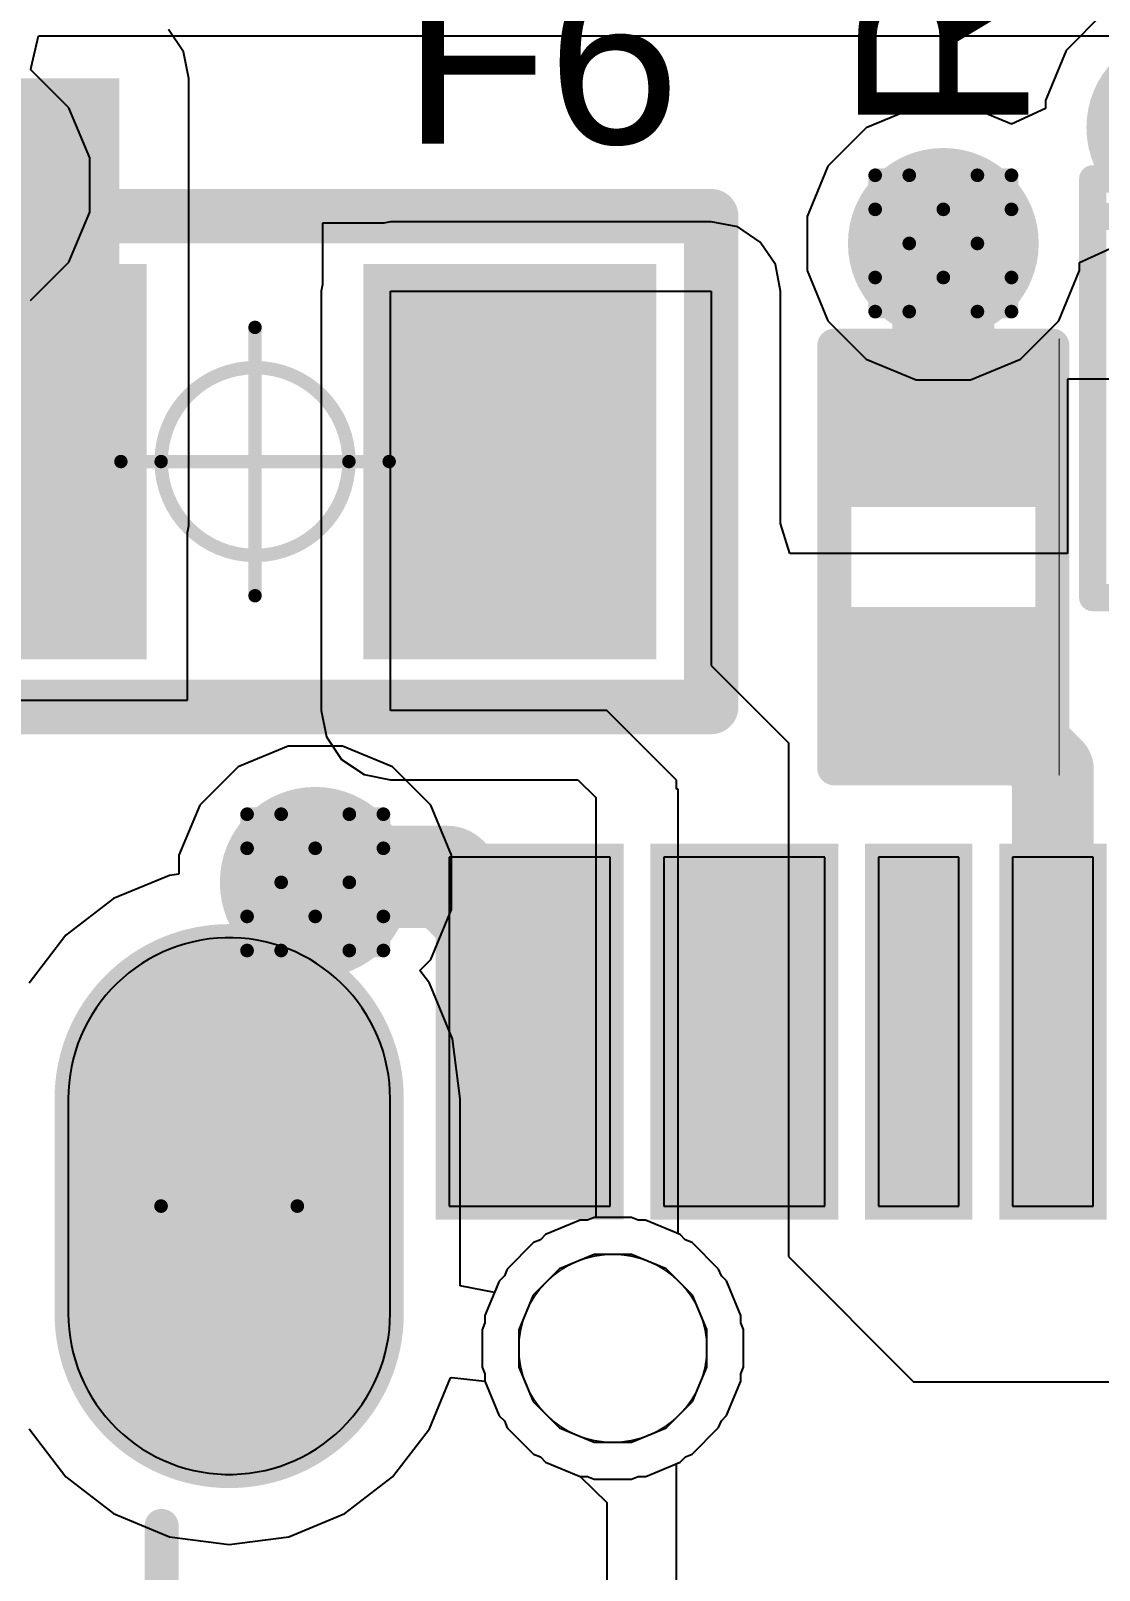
# Model space of a CAD drawing. Header units: inches. Extents: x -13 to 366, y -4 to 120.
# Drawn here: x 5.77 to 9.75, y 1.33 to 7.07 of the extents above; entities that cross this region are included whole.
import ezdxf

# ---------------------------------------------------------------- set-up
doc = ezdxf.new("R2010")
doc.units = ezdxf.units.IN
for name, color, linetype in [('Bottom Layer', 5, 'Continuous'), ('Bottom Solder', 6, 'Continuous'), ('Dimensions', 6, 'Continuous'), ('Drill Drawing', 1, 'Continuous'), ('GND', 16, 'Continuous'), ('Mechanical 15', 56, 'Continuous'), ('Mechanical 6', 56, 'Continuous'), ('Multi-Layer', 9, 'Continuous'), ('Pad Holes', 156, 'Continuous'), ('POWER', 76, 'Continuous'), ('Top Layer', 1, 'Continuous'), ('Top Overlay', 2, 'Continuous'), ('Top Paste', 8, 'Continuous'), ('Top Solder', 216, 'Continuous'), ('Via Holes', 16, 'Continuous')]:
    doc.layers.add(name, color=color, linetype=linetype)
doc.styles.add('Arial', font='', dxfattribs={"height": 0.2})
doc.styles.get('Arial').set_extended_font_data('Arial')

# ---------------------------------------------------------------- blocks, each defined once
blk = doc.blocks.new('KH_TYPE_C_16P_8')
at = {"layer": 'Bottom Layer'}
h = blk.add_hatch(color=5, dxfattribs=at)
edge = h.paths.add_edge_path()
edge.add_arc((-4.3201, 1.365), 0.6, 180, 360)
edge.add_line((-3.7201, 1.365), (-3.7201, 2.165))
edge.add_arc((-4.3201, 2.165), 0.6, 0, 180)
edge.add_line((-4.9201, 2.165), (-4.9201, 1.365))
at = {"layer": 'Bottom Solder'}
h = blk.add_hatch(color=6, dxfattribs=at)
edge = h.paths.add_edge_path()
edge.add_arc((-4.3201, 1.365), 0.6508, 180, 360)
edge.add_line((-3.6693, 1.365), (-3.6693, 2.165))
edge.add_arc((-4.3201, 2.165), 0.6508, 0, 180)
edge.add_line((-4.9709, 2.165), (-4.9709, 1.365))
at = {"layer": 'GND'}
h = blk.add_hatch(color=16, dxfattribs=at)
edge = h.paths.add_edge_path()
edge.add_arc((-4.3201, 1.365), 0.6, 180, 360)
edge.add_line((-3.7201, 1.365), (-3.7201, 2.165))
edge.add_arc((-4.3201, 2.165), 0.6, 0, 180)
edge.add_line((-4.9201, 2.165), (-4.9201, 1.365))
at = {"layer": 'Multi-Layer'}
h = blk.add_hatch(color=9, dxfattribs=at)
edge = h.paths.add_edge_path()
edge.add_arc((-4.3201, 1.365), 0.6, 180, 360)
edge.add_line((-3.7201, 1.365), (-3.7201, 2.165))
edge.add_arc((-4.3201, 2.165), 0.6, 0, 180)
edge.add_line((-4.9201, 2.165), (-4.9201, 1.365))
at = {"layer": 'Pad Holes'}
h = blk.add_hatch(color=7, dxfattribs=at)
edge = h.paths.add_edge_path()
edge.add_arc((-4.3201, 1.2651), 0.35, 180, 360)
edge.add_line((-3.9701, 1.2651), (-3.9701, 2.265))
edge.add_arc((-4.3201, 2.265), 0.35, 0, 180)
edge.add_line((-4.6701, 2.265), (-4.6701, 1.2651))
at = {"layer": 'POWER'}
h = blk.add_hatch(color=76, dxfattribs=at)
edge = h.paths.add_edge_path()
edge.add_arc((-4.3201, 1.365), 0.6, 180, 360)
edge.add_line((-3.7201, 1.365), (-3.7201, 2.165))
edge.add_arc((-4.3201, 2.165), 0.6, 0, 180)
edge.add_line((-4.9201, 2.165), (-4.9201, 1.365))
at = {"layer": 'Top Layer'}
for points in [[(-3.5, 3.065), (-3.2, 3.065), (-3.2, 1.765), (-3.5, 1.765)], [(-3.2001, 3.065), (-2.9001, 3.065), (-2.9001, 1.765), (-3.2001, 1.765)], [(-2.6999, 3.065), (-2.3999, 3.065), (-2.3999, 1.765), (-2.6999, 1.765)], [(-2.4, 3.065), (-2.1, 3.065), (-2.1, 1.765), (-2.4, 1.765)], [(-1.9001, 3.065), (-1.6001, 3.065), (-1.6001, 1.765), (-1.9001, 1.765)], [(-1.4, 3.065), (-1.1, 3.065), (-1.1, 1.765), (-1.4, 1.765)]]:
    blk.add_hatch(color=1, dxfattribs=at).paths.add_polyline_path(points)
h = blk.add_hatch(color=1, dxfattribs=at)
edge = h.paths.add_edge_path()
edge.add_arc((-4.3201, 1.365), 0.6, 180, 360)
edge.add_line((-3.7201, 1.365), (-3.7201, 2.165))
edge.add_arc((-4.3201, 2.165), 0.6, 0, 180)
edge.add_line((-4.9201, 2.165), (-4.9201, 1.365))
at = {"layer": 'Top Solder'}
for points in [[(-3.55, 3.115), (-3.15, 3.115), (-3.15, 1.715), (-3.55, 1.715)], [(-3.2501, 3.115), (-2.8501, 3.115), (-2.8501, 1.715), (-3.2501, 1.715)], [(-2.7499, 3.115), (-2.3499, 3.115), (-2.3499, 1.715), (-2.7499, 1.715)], [(-2.45, 3.115), (-2.05, 3.115), (-2.05, 1.715), (-2.45, 1.715)], [(-1.9501, 3.115), (-1.5501, 3.115), (-1.5501, 1.715), (-1.9501, 1.715)], [(-1.45, 3.115), (-1.05, 3.115), (-1.05, 1.715), (-1.45, 1.715)]]:
    blk.add_hatch(color=216, dxfattribs=at).paths.add_polyline_path(points)
h = blk.add_hatch(color=216, dxfattribs=at)
edge = h.paths.add_edge_path()
edge.add_arc((-4.3201, 1.365), 0.6508, 180, 360)
edge.add_line((-3.6693, 1.365), (-3.6693, 2.165))
edge.add_arc((-4.3201, 2.165), 0.6508, 0, 180)
edge.add_line((-4.9709, 2.165), (-4.9709, 1.365))
at = {"layer": 'Dimensions'}
for points, const_width in [([(-2.54, 1.2349, 1), (-3.2401, 1.2349, 1)], 0.00508), ([(-3.2413, 1.2349, 1), (-3.2388, 1.2349, 1)], 0.00254), ([(-2.5413, 1.2349, 1), (-2.5388, 1.2349, 1)], 0.00254)]:
    blk.add_lwpolyline(points, format="xyb", close=True, dxfattribs=dict(at, const_width=const_width))
at = {"layer": 'Multi-Layer'}
for p, q in [((-2.9598, 1.585), (-3.0885, 1.5316)), ((-2.8205, 1.585), (-2.9598, 1.585)), ((-2.6919, 1.5317), (-2.8205, 1.585)), ((-3.0885, 1.5316), (-3.1869, 1.4332)), ((-2.5934, 1.4332), (-2.6919, 1.5317)), ((-3.1869, 1.4332), (-3.2402, 1.3045)), ((-2.54, 1.3046), (-2.5934, 1.4332)), ((-3.2402, 1.3045), (-3.2402, 1.2348)), ((-2.54, 1.2349), (-2.54, 1.3046)), ((-3.2402, 1.2348), (-3.2402, 1.1652)), ((-2.54, 1.2349), (-2.54, 1.2349)), ((-2.54, 1.1653), (-2.54, 1.2349)), ((-3.2402, 1.1652), (-3.1869, 1.0366)), ((-2.5933, 1.0366), (-2.54, 1.1653)), ((-3.1869, 1.0366), (-3.0884, 0.9381)), ((-2.6918, 0.9381), (-2.5933, 1.0366)), ((-3.0884, 0.9381), (-2.9597, 0.8848)), ((-2.8204, 0.8848), (-2.6918, 0.9381)), ((-2.9597, 0.8848), (-2.8204, 0.8848))]:
    blk.add_line(p, q, dxfattribs=at)
at = {"layer": 'Top Overlay', "const_width": 0.127}
blk.add_lwpolyline([(-4.5721, -1.3232), (-4.5721, 0.5731)], dxfattribs=at)
at = {"layer": 'Top Overlay', "const_width": 0.0635}
blk.add_lwpolyline([(-4.6038, 0.5731, 1), (-4.5403, 0.5731, 1)], format="xyb", close=True, dxfattribs=at)
at = {"layer": 'Top Paste'}
for p, q in [((-3.2001, 3.0651), (-3.5001, 3.0651)), ((-3.5001, 3.0651), (-3.5001, 1.7651)), ((-2.9001, 3.0651), (-3.2001, 3.0651)), ((-2.9001, 1.7651), (-2.9001, 3.0651)), ((-2.1, 3.0651), (-2.7, 3.0651)), ((-2.7, 3.0651), (-2.7, 1.7651)), ((-2.1, 1.7651), (-2.1, 3.0651)), ((-1.6001, 3.0651), (-1.9001, 3.0651)), ((-1.9001, 3.0651), (-1.9001, 1.765)), ((-1.6001, 1.765), (-1.6001, 3.0651)), ((-1.1, 3.0651), (-1.4, 3.0651)), ((-1.4, 3.0651), (-1.4, 1.7651)), ((-1.1, 1.7651), (-1.1, 3.0651)), ((-4.4243, 2.7559), (-4.4536, 2.75)), ((-4.3947, 2.7604), (-4.4243, 2.7559)), ((-4.3649, 2.7634), (-4.3947, 2.7604)), ((-4.335, 2.7649), (-4.3649, 2.7634)), ((-4.3051, 2.7649), (-4.335, 2.7649)), ((-4.2752, 2.7634), (-4.3051, 2.7649)), ((-4.2455, 2.7604), (-4.2752, 2.7634)), ((-4.2159, 2.7559), (-4.2455, 2.7604)), ((-4.1866, 2.75), (-4.2159, 2.7559)), ((-4.5938, 2.699), (-4.6201, 2.6847)), ((-4.5668, 2.712), (-4.5938, 2.699)), ((-4.5393, 2.7236), (-4.5668, 2.712)), ((-4.5112, 2.7338), (-4.5393, 2.7236)), ((-4.4826, 2.7426), (-4.5112, 2.7338)), ((-4.4536, 2.75), (-4.4826, 2.7426)), ((-4.1576, 2.7426), (-4.1866, 2.75)), ((-4.129, 2.7338), (-4.1576, 2.7426)), ((-4.1009, 2.7236), (-4.129, 2.7338)), ((-4.0733, 2.712), (-4.1009, 2.7236)), ((-4.0463, 2.699), (-4.0733, 2.712)), ((-4.0201, 2.6847), (-4.0463, 2.699)), ((-4.6703, 2.6522), (-4.6942, 2.6341)), ((-4.6456, 2.6691), (-4.6703, 2.6522)), ((-4.6201, 2.6847), (-4.6456, 2.6691)), ((-3.9945, 2.6691), (-4.0201, 2.6847)), ((-3.9698, 2.6522), (-3.9945, 2.6691)), ((-3.946, 2.6341), (-3.9698, 2.6522)), ((-4.739, 2.5946), (-4.7599, 2.5731)), ((-4.7171, 2.6149), (-4.739, 2.5946)), ((-4.6942, 2.6341), (-4.7171, 2.6149)), ((-3.9231, 2.6149), (-3.946, 2.6341)), ((-3.9011, 2.5946), (-3.9231, 2.6149)), ((-3.8802, 2.5731), (-3.9011, 2.5946)), ((-4.7984, 2.5273), (-4.8158, 2.503)), ((-4.7797, 2.5507), (-4.7984, 2.5273)), ((-4.7599, 2.5731), (-4.7797, 2.5507)), ((-3.8604, 2.5507), (-3.8802, 2.5731)), ((-3.8418, 2.5273), (-3.8604, 2.5507)), ((-3.8243, 2.503), (-3.8418, 2.5273)), ((-4.832, 2.4779), (-4.847, 2.452)), ((-4.8158, 2.503), (-4.832, 2.4779)), ((-3.8081, 2.4779), (-3.8243, 2.503)), ((-3.7931, 2.452), (-3.8081, 2.4779)), ((-4.8607, 2.4254), (-4.873, 2.3981)), ((-4.847, 2.452), (-4.8607, 2.4254)), ((-3.7795, 2.4254), (-3.7931, 2.452)), ((-3.7672, 2.3981), (-3.7795, 2.4254)), ((-4.8839, 2.3703), (-4.8934, 2.3419)), ((-4.873, 2.3981), (-4.8839, 2.3703)), ((-3.7563, 2.3703), (-3.7672, 2.3981)), ((-3.7467, 2.3419), (-3.7563, 2.3703)), ((-4.9015, 2.3131), (-4.9082, 2.2839)), ((-4.8934, 2.3419), (-4.9015, 2.3131)), ((-3.7386, 2.3131), (-3.7467, 2.3419)), ((-3.732, 2.2839), (-3.7386, 2.3131)), ((-4.9134, 2.2545), (-4.9171, 2.2248)), ((-4.9082, 2.2839), (-4.9134, 2.2545)), ((-3.7268, 2.2545), (-3.732, 2.2839)), ((-3.723, 2.2248), (-3.7268, 2.2545)), ((-4.9193, 2.1949), (-4.9201, 2.165)), ((-4.9171, 2.2248), (-4.9193, 2.1949)), ((-3.7208, 2.1949), (-3.723, 2.2248)), ((-3.7201, 2.165), (-3.7208, 2.1949)), ((-4.9201, 2.165), (-4.9201, 1.365)), ((-3.7201, 1.365), (-3.7201, 2.165)), ((-3.5001, 1.7651), (-2.9001, 1.7651)), ((-2.7, 1.7651), (-2.4, 1.7651)), ((-2.4, 1.7651), (-2.1, 1.7651)), ((-1.9001, 1.765), (-1.6001, 1.765)), ((-1.4, 1.7651), (-1.1, 1.7651)), ((-4.9201, 1.365), (-4.9193, 1.3352)), ((-4.9193, 1.3352), (-4.9171, 1.3053)), ((-3.723, 1.3053), (-3.7208, 1.3352)), ((-3.7208, 1.3352), (-3.7201, 1.365)), ((-4.9171, 1.3053), (-4.9134, 1.2756)), ((-4.9134, 1.2756), (-4.9082, 1.2461)), ((-3.732, 1.2461), (-3.7268, 1.2756)), ((-3.7268, 1.2756), (-3.723, 1.3053)), ((-4.9082, 1.2461), (-4.9015, 1.217)), ((-4.9015, 1.217), (-4.8934, 1.1882)), ((-3.7467, 1.1882), (-3.7386, 1.217)), ((-3.7386, 1.217), (-3.732, 1.2461)), ((-4.8934, 1.1882), (-4.8839, 1.1598)), ((-4.8839, 1.1598), (-4.873, 1.132)), ((-3.7672, 1.132), (-3.7563, 1.1598)), ((-3.7563, 1.1598), (-3.7467, 1.1882)), ((-4.873, 1.132), (-4.8607, 1.1047)), ((-4.8607, 1.1047), (-4.847, 1.0781)), ((-3.7931, 1.0781), (-3.7795, 1.1047)), ((-3.7795, 1.1047), (-3.7672, 1.132)), ((-4.847, 1.0781), (-4.832, 1.0522)), ((-4.832, 1.0522), (-4.8158, 1.027)), ((-3.8243, 1.027), (-3.8081, 1.0522)), ((-3.8081, 1.0522), (-3.7931, 1.0781)), ((-4.8158, 1.027), (-4.7984, 1.0028)), ((-4.7984, 1.0028), (-4.7797, 0.9794)), ((-4.7797, 0.9794), (-4.7599, 0.9569)), ((-3.8802, 0.9569), (-3.8604, 0.9794)), ((-3.8604, 0.9794), (-3.8418, 1.0028)), ((-3.8418, 1.0028), (-3.8243, 1.027)), ((-4.7599, 0.9569), (-4.739, 0.9355)), ((-4.739, 0.9355), (-4.7171, 0.9152)), ((-3.9231, 0.9152), (-3.9011, 0.9355)), ((-3.9011, 0.9355), (-3.8802, 0.9569)), ((-4.7171, 0.9152), (-4.6942, 0.896)), ((-4.6942, 0.896), (-4.6703, 0.8779)), ((-4.6703, 0.8779), (-4.6456, 0.861)), ((-4.6456, 0.861), (-4.6201, 0.8454)), ((-4.0201, 0.8454), (-3.9945, 0.861)), ((-3.9945, 0.861), (-3.9698, 0.8779)), ((-3.9698, 0.8779), (-3.946, 0.896)), ((-3.946, 0.896), (-3.9231, 0.9152)), ((-4.6201, 0.8454), (-4.5938, 0.8311)), ((-4.5938, 0.8311), (-4.5668, 0.8181)), ((-4.5668, 0.8181), (-4.5393, 0.8065)), ((-4.5393, 0.8065), (-4.5112, 0.7963)), ((-4.129, 0.7963), (-4.1009, 0.8065)), ((-4.1009, 0.8065), (-4.0733, 0.8181)), ((-4.0733, 0.8181), (-4.0463, 0.8311)), ((-4.0463, 0.8311), (-4.0201, 0.8454)), ((-4.5112, 0.7963), (-4.4826, 0.7875)), ((-4.4826, 0.7875), (-4.4536, 0.7801)), ((-4.4536, 0.7801), (-4.4243, 0.7742)), ((-4.4243, 0.7742), (-4.3947, 0.7697)), ((-4.3947, 0.7697), (-4.3649, 0.7667)), ((-4.3649, 0.7667), (-4.335, 0.7652)), ((-4.335, 0.7652), (-4.3051, 0.7652)), ((-4.3051, 0.7652), (-4.2752, 0.7667)), ((-4.2752, 0.7667), (-4.2455, 0.7697)), ((-4.2455, 0.7697), (-4.2159, 0.7742)), ((-4.2159, 0.7742), (-4.1866, 0.7801)), ((-4.1866, 0.7801), (-4.1576, 0.7875)), ((-4.1576, 0.7875), (-4.129, 0.7963))]:
    blk.add_line(p, q, dxfattribs=at)
blk = doc.blocks.new('R___0402_10')
at = {"layer": 'Top Layer'}
for points in [[(-0.6985, -0.3175), (-0.6985, 0.3175), (-0.2413, 0.3175), (-0.2413, -0.3175)], [(0.2413, -0.3175), (0.2413, 0.3175), (0.6985, 0.3175), (0.6985, -0.3175)]]:
    blk.add_hatch(color=1, dxfattribs=at).paths.add_polyline_path(points)
at = {"layer": 'Top Paste'}
for points in [[(-0.6985, -0.3175), (-0.6985, 0.3175), (-0.2413, 0.3175), (-0.2413, -0.3175)], [(0.2413, -0.3175), (0.2413, 0.3175), (0.6985, 0.3175), (0.6985, -0.3175)]]:
    blk.add_hatch(color=8, dxfattribs=at).paths.add_polyline_path(points)
at = {"layer": 'Top Solder'}
for points in [[(-0.7535, -0.3725), (-0.7535, 0.3725), (-0.1863, 0.3725), (-0.1863, -0.3725)], [(0.1863, -0.3725), (0.1863, 0.3725), (0.7535, 0.3725), (0.7535, -0.3725)]]:
    blk.add_hatch(color=216, dxfattribs=at).paths.add_polyline_path(points)
at = {"layer": 'Top Overlay'}
for points, const_width in [([(-0.7874, 0.4064), (0.7874, 0.4064)], 0.127), ([(-0.7874, 0.4064), (-0.7874, -0.4064)], 0.127), ([(0.7874, 0.4064), (0.7874, -0.4064)], 0.127), ([(-0.7874, -0.4064), (0.7874, -0.4064)], 0.127), ([(-0.8128, -0.4318), (0.8128, -0.4318)], 0.00323)]:
    blk.add_lwpolyline(points, dxfattribs=dict(at, const_width=const_width))
for points, const_width in [([(-0.8191, 0.4064, 1), (-0.7556, 0.4064, 1)], 0.0635), ([(-0.8191, 0.4064, 1), (-0.7556, 0.4064, 1)], 0.0635), ([(0.7556, 0.4064, 1), (0.8191, 0.4064, 1)], 0.0635), ([(0.7556, 0.4064, 1), (0.8191, 0.4064, 1)], 0.0635), ([(-0.8191, -0.4064, 1), (-0.7556, -0.4064, 1)], 0.0635), ([(-0.8191, -0.4064, 1), (-0.7556, -0.4064, 1)], 0.0635), ([(0.7556, -0.4064, 1), (0.8191, -0.4064, 1)], 0.0635), ([(0.7556, -0.4064, 1), (0.8191, -0.4064, 1)], 0.0635), ([(-0.8136, -0.4318, 1), (-0.812, -0.4318, 1)], 0.00161), ([(0.812, -0.4318, 1), (0.8136, -0.4318, 1)], 0.00161)]:
    blk.add_lwpolyline(points, format="xyb", close=True, dxfattribs=dict(at, const_width=const_width))
blk = doc.blocks.new('R_0805_L_45')
at = {"layer": 'Top Layer'}
for points in [[(-1.3946, -0.6351), (-1.3946, 0.6349), (-0.5056, 0.6349), (-0.5056, -0.6351)], [(0.5054, -0.6351), (0.5054, 0.6349), (1.3944, 0.6349), (1.3944, -0.6351)]]:
    blk.add_hatch(color=1, dxfattribs=at).paths.add_polyline_path(points)
at = {"layer": 'Top Paste'}
for points in [[(-1.3946, -0.6351), (-1.3946, 0.6349), (-0.5056, 0.6349), (-0.5056, -0.6351)], [(0.5054, -0.6351), (0.5054, 0.6349), (1.3944, 0.6349), (1.3944, -0.6351)]]:
    blk.add_hatch(color=8, dxfattribs=at).paths.add_polyline_path(points)
at = {"layer": 'Top Solder'}
for points in [[(-1.4962, -0.7367), (-1.4962, 0.7365), (-0.404, 0.7365), (-0.404, -0.7367)], [(0.4038, -0.7367), (0.4038, 0.7365), (1.496, 0.7365), (1.496, -0.7367)]]:
    blk.add_hatch(color=216, dxfattribs=at).paths.add_polyline_path(points)
at = {"layer": 'Mechanical 15', "const_width": 0.05}
for points in [[(0, -0.5), (0, 0.5)], [(-0.5, 0), (0.5, 0)]]:
    blk.add_lwpolyline(points, dxfattribs=at)
at = {"layer": 'Mechanical 15'}
for points, const_width in [([(-0.0125, 0.5, 1), (0.0125, 0.5, 1)], 0.025), ([(0.35, 0, 1), (-0.35, 0, 1)], 0.05), ([(-0.5125, 0, 1), (-0.4875, 0, 1)], 0.025), ([(-0.3625, 0, 1), (-0.3375, 0, 1)], 0.025), ([(0.3375, 0, 1), (0.3625, 0, 1)], 0.025), ([(0.4875, 0, 1), (0.5125, 0, 1)], 0.025), ([(-0.0125, -0.5, 1), (0.0125, -0.5, 1)], 0.025)]:
    blk.add_lwpolyline(points, format="xyb", close=True, dxfattribs=dict(at, const_width=const_width))
at = {"layer": 'Top Overlay', "const_width": 0.2032}
for points in [[(-1.7, 0.9143), (1.7, 0.9143)], [(-1.7, -0.9145), (-1.7, 0.9143)], [(1.7, -0.9145), (1.7, 0.9143)], [(-1.7, -0.9145), (1.7, -0.9145)]]:
    blk.add_lwpolyline(points, dxfattribs=at)
at = {"layer": 'Top Overlay', "const_width": 0.1016}
for points in [[(-1.7508, 0.9143, 1), (-1.6492, 0.9143, 1)], [(-1.7508, 0.9143, 1), (-1.6492, 0.9143, 1)], [(1.6492, 0.9143, 1), (1.7508, 0.9143, 1)], [(1.6492, 0.9143, 1), (1.7508, 0.9143, 1)], [(-1.7508, -0.9145, 1), (-1.6492, -0.9145, 1)], [(-1.7508, -0.9145, 1), (-1.6492, -0.9145, 1)], [(1.6492, -0.9145, 1), (1.7508, -0.9145, 1)], [(1.6492, -0.9145, 1), (1.7508, -0.9145, 1)]]:
    blk.add_lwpolyline(points, format="xyb", close=True, dxfattribs=at)
blk = doc.blocks.new('X1_DFN1006_2_L1_0_W0_6_RD_46')
at = {"layer": 'Top Layer'}
for points in [[(-0.55, 0.35), (-0.15, 0.35), (-0.15, -0.35), (-0.55, -0.35)], [(0.15, 0.35), (0.55, 0.35), (0.55, -0.35), (0.15, -0.35)]]:
    blk.add_hatch(color=1, dxfattribs=at).paths.add_polyline_path(points)
at = {"layer": 'Top Paste'}
for points in [[(-0.55, 0.35), (-0.15, 0.35), (-0.15, -0.35), (-0.55, -0.35)], [(0.15, 0.35), (0.55, 0.35), (0.55, -0.35), (0.15, -0.35)]]:
    blk.add_hatch(color=8, dxfattribs=at).paths.add_polyline_path(points)
at = {"layer": 'Top Solder'}
for points in [[(-0.6008, 0.4008), (-0.0992, 0.4008), (-0.0992, -0.4008), (-0.6008, -0.4008)], [(0.0992, 0.4008), (0.6008, 0.4008), (0.6008, -0.4008), (0.0992, -0.4008)]]:
    blk.add_hatch(color=216, dxfattribs=at).paths.add_polyline_path(points)
at = {"layer": 'Mechanical 15'}
for p, q in [((-0.4501, -0.25), (-0.4501, 0.25)), ((-0.4501, 0.25), (-0.2001, 0.25)), ((-0.2001, 0.25), (-0.2001, -0.25)), ((0.2, 0.25), (0.2, 0.25)), ((0.2, 0.25), (0.45, 0.25)), ((0.2, -0.25), (0.2, 0.25)), ((0.45, 0.25), (0.45, -0.25)), ((-0.5247, -0.24), (-0.5598, -0.2751)), ((-0.5598, -0.2751), (-0.5598, -0.3)), ((-0.475, -0.24), (-0.5247, -0.24)), ((-0.4399, -0.2751), (-0.475, -0.24)), ((-0.2001, -0.25), (-0.4501, -0.25)), ((-0.4399, -0.3), (-0.4399, -0.2751)), ((-0.2001, -0.25), (-0.2001, -0.25)), ((0.45, -0.25), (0.2, -0.25)), ((-0.5598, -0.3), (-0.5598, -0.3248)), ((-0.5598, -0.3248), (-0.5247, -0.3599)), ((-0.475, -0.3599), (-0.4399, -0.3248)), ((-0.4399, -0.3), (-0.4399, -0.3)), ((-0.4399, -0.3248), (-0.4399, -0.3)), ((-0.5247, -0.3599), (-0.475, -0.3599))]:
    blk.add_line(p, q, dxfattribs=at)
at = {"layer": 'Mechanical 15', "const_width": 0.0508}
for points in [[(-0.5, -0.3), (-0.5, 0.3)], [(0.5, 0.3), (-0.5, 0.3)], [(0.5, -0.3), (0.5, 0.3)], [(0.5, -0.3), (-0.5, -0.3)]]:
    blk.add_lwpolyline(points, dxfattribs=at)
at = {"layer": 'Mechanical 15', "const_width": 0.0254}
for points in [[(-0.5127, 0.3, 1), (-0.4873, 0.3, 1)], [(-0.5127, 0.3, 1), (-0.4873, 0.3, 1)], [(0.4873, 0.3, 1), (0.5127, 0.3, 1)], [(0.4873, 0.3, 1), (0.5127, 0.3, 1)], [(-0.5127, -0.3, 1), (-0.4873, -0.3, 1)], [(-0.5127, -0.3, 1), (-0.4873, -0.3, 1)], [(0.4873, -0.3, 1), (0.5127, -0.3, 1)], [(0.4873, -0.3, 1), (0.5127, -0.3, 1)]]:
    blk.add_lwpolyline(points, format="xyb", close=True, dxfattribs=at)
at = {"layer": 'Mechanical 6'}
for p, q in [((0.6, -0.2), (0.6, 0.2)), ((0.6, 0.2), (0.7, 0.2)), ((0.7, 0.2), (0.7, -0.2)), ((0.4552, 0.062), (0.4552, 0.062)), ((0.4552, 0.062), (0.8552, 0.062)), ((0.4552, -0.038), (0.4552, 0.062)), ((0.4552, 0.062), (0.4552, 0.062)), ((0.8552, 0.062), (0.8552, -0.038)), ((-0.8211, 0.0492), (-0.8211, 0.0492)), ((-0.8211, 0.0492), (-0.4212, 0.0492)), ((-0.8211, -0.0507), (-0.8211, 0.0492)), ((-0.8211, 0.0492), (-0.8211, 0.0492)), ((-0.4212, 0.0492), (-0.4212, -0.0507)), ((-0.4212, -0.0507), (-0.8211, -0.0507)), ((0.8552, -0.038), (0.4552, -0.038)), ((0.6, -0.2), (0.6, -0.2)), ((0.7, -0.2), (0.6, -0.2)), ((0.6, -0.2), (0.6, -0.2))]:
    blk.add_line(p, q, dxfattribs=at)
at = {"layer": 'Top Overlay', "const_width": 0.1016}
for points in [[(0.71, 0.51), (-0.85, 0.51)], [(-0.85, -0.51), (-0.85, 0.51)], [(-0.71, -0.51), (-0.71, 0.51)], [(0.71, -0.51), (0.71, 0.51)], [(0.71, -0.51), (-0.85, -0.51)]]:
    blk.add_lwpolyline(points, dxfattribs=at)
at = {"layer": 'Top Overlay', "const_width": 0.0508}
for points in [[(-0.8754, 0.51, 1), (-0.8246, 0.51, 1)], [(-0.8754, 0.51, 1), (-0.8246, 0.51, 1)], [(-0.7354, 0.51, 1), (-0.6846, 0.51, 1)], [(0.6846, 0.51, 1), (0.7354, 0.51, 1)], [(0.6846, 0.51, 1), (0.7354, 0.51, 1)], [(-0.8754, -0.51, 1), (-0.8246, -0.51, 1)], [(-0.8754, -0.51, 1), (-0.8246, -0.51, 1)], [(-0.7354, -0.51, 1), (-0.6846, -0.51, 1)], [(0.6846, -0.51, 1), (0.7354, -0.51, 1)], [(0.6846, -0.51, 1), (0.7354, -0.51, 1)]]:
    blk.add_lwpolyline(points, format="xyb", close=True, dxfattribs=at)

msp = doc.modelspace()

# ---------------------------------------------------------------- hatches: boundary and pattern name
at = {"layer": 'Bottom Layer'}
h = msp.add_hatch(color=5, dxfattribs=at)
edge = h.paths.add_edge_path()
edge.add_arc((9.1694, 6.2738), 0.254, 0, 360)
h = msp.add_hatch(color=5, dxfattribs=at)
edge = h.paths.add_edge_path()
edge.add_arc((6.8284, 3.8929), 0.254, 0, 360)
at = {"layer": 'Bottom Solder'}
h = msp.add_hatch(color=6, dxfattribs=at)
edge = h.paths.add_edge_path()
edge.add_arc((10.0584, 6.7056), 0.3556, 0, 360)
h = msp.add_hatch(color=6, dxfattribs=at)
edge = h.paths.add_edge_path()
edge.add_arc((9.1694, 6.2738), 0.3556, 0, 360)
h = msp.add_hatch(color=6, dxfattribs=at)
edge = h.paths.add_edge_path()
edge.add_arc((6.8284, 3.8929), 0.3556, 0, 360)
at = {"layer": 'GND'}
h = msp.add_hatch(color=16, dxfattribs=at)
edge = h.paths.add_edge_path()
edge.add_arc((9.1694, 6.2738), 0.254, 0, 360)
h = msp.add_hatch(color=16, dxfattribs=at)
edge = h.paths.add_edge_path()
edge.add_arc((6.8284, 3.8929), 0.254, 0, 360)
at = {"layer": 'POWER'}
h = msp.add_hatch(color=76, dxfattribs=at)
edge = h.paths.add_edge_path()
edge.add_arc((9.1694, 6.2738), 0.254, 0, 360)
h = msp.add_hatch(color=76, dxfattribs=at)
edge = h.paths.add_edge_path()
edge.add_arc((6.8284, 3.8929), 0.254, 0, 360)
at = {"layer": 'Top Layer'}
for points in [[(2.0429, 5.2217), (6.0984, 5.2217), (6.0984, 6.8885), (2.0429, 6.8885)], [(7.4196, 2.7744), (7.8031, 2.7744), (7.8031, 3.858), (7.4196, 3.858)]]:
    msp.add_hatch(color=1, dxfattribs=at).paths.add_polyline_path(points)
h = msp.add_hatch(color=1, dxfattribs=at)
edge = h.paths.add_edge_path()
edge.add_arc((9.1694, 6.2738), 0.254, 0, 360)
h = msp.add_hatch(color=1, dxfattribs=at)
edge = h.paths.add_edge_path()
edge.add_arc((6.8284, 3.8929), 0.254, 0, 360)
at = {"layer": 'Top Solder'}
h = msp.add_hatch(color=216, dxfattribs=at)
edge = h.paths.add_edge_path()
edge.add_arc((10.0584, 6.7056), 0.3556, 0, 360)
h = msp.add_hatch(color=216, dxfattribs=at)
edge = h.paths.add_edge_path()
edge.add_arc((9.1694, 6.2738), 0.3556, 0, 360)
h = msp.add_hatch(color=216, dxfattribs=at)
edge = h.paths.add_edge_path()
edge.add_arc((6.8284, 3.8929), 0.3556, 0, 360)
at = {"layer": 'Via Holes'}
h = msp.add_hatch(color=7, dxfattribs=at)
edge = h.paths.add_edge_path()
edge.add_arc((9.1694, 6.2738), 0.127, 0, 360)
h = msp.add_hatch(color=7, dxfattribs=at)
edge = h.paths.add_edge_path()
edge.add_arc((6.8284, 3.8929), 0.127, 0, 360)

# ---------------------------------------------------------------- linework, layer by layer
at = {"layer": 'Bottom Layer'}
for p, q in [((5.7691, 6.9297), (5.7964, 7.0479)), ((5.7964, 7.0479), (10.2234, 7.0479)), ((5.7689, 6.9209), (5.7691, 6.9297)), ((5.9103, 6.7795), (5.7689, 6.9209)), ((5.9877, 6.5928), (5.9103, 6.7795)), ((5.9877, 6.3907), (5.9877, 6.5928)), ((5.9103, 6.204), (5.9877, 6.3907)), ((5.7674, 6.0611), (5.9103, 6.204)), ((7.868, 2.6439), (7.8427, 2.6335)), ((8.0072, 2.644), (7.868, 2.6439)), ((8.0325, 2.6335), (8.0072, 2.644)), ((7.8153, 2.6335), (7.6867, 2.5801)), ((7.8427, 2.6335), (7.8153, 2.6335)), ((8.0598, 2.6335), (8.0325, 2.6335)), ((8.1885, 2.5802), (8.0598, 2.6335)), ((7.6421, 2.5503), (7.5436, 2.4519)), ((7.6674, 2.5608), (7.6421, 2.5503)), ((7.6867, 2.5801), (7.6674, 2.5608)), ((8.2078, 2.5609), (8.1885, 2.5802)), ((8.2331, 2.5504), (8.2078, 2.5609)), ((8.3316, 2.452), (8.2331, 2.5504)), ((7.5332, 2.4266), (7.5138, 2.4072)), ((7.5436, 2.4519), (7.5332, 2.4266)), ((8.3421, 2.4267), (8.3316, 2.452)), ((8.3614, 2.4074), (8.3421, 2.4267)), ((7.5138, 2.4072), (7.4606, 2.2786)), ((8.4147, 2.2787), (8.3614, 2.4074)), ((7.4606, 2.2512), (7.4501, 2.226)), ((7.4606, 2.2786), (7.4606, 2.2512)), ((8.4147, 2.2514), (8.4147, 2.2787)), ((8.4252, 2.2261), (8.4147, 2.2514)), ((7.4501, 2.226), (7.4501, 2.1563)), ((8.4252, 2.1565), (8.4252, 2.2261)), ((7.4501, 2.1563), (7.4501, 2.0867)), ((8.4252, 2.0868), (8.4252, 2.1565)), ((7.4501, 2.0867), (7.4606, 2.0614)), ((8.4147, 2.0616), (8.4252, 2.0868)), ((7.4606, 2.0614), (7.4606, 2.0341)), ((7.4606, 2.0341), (7.5139, 1.9054)), ((8.3615, 1.9056), (8.4147, 2.0342)), ((8.4147, 2.0342), (8.4147, 2.0616)), ((7.5139, 1.9054), (7.5333, 1.8861)), ((8.3421, 1.8862), (8.3615, 1.9056)), ((7.5333, 1.8861), (7.5437, 1.8608)), ((7.5437, 1.8608), (7.6422, 1.7624)), ((8.2332, 1.7625), (8.3317, 1.861)), ((8.3317, 1.861), (8.3421, 1.8862)), ((7.6422, 1.7624), (7.6675, 1.7519)), ((7.6675, 1.7519), (7.6868, 1.7326)), ((7.6868, 1.7326), (7.8155, 1.6793)), ((8.06, 1.6794), (8.1886, 1.7327)), ((8.1886, 1.7327), (8.208, 1.752)), ((8.208, 1.752), (8.2332, 1.7625)), ((7.8155, 1.6793), (7.8428, 1.6793)), ((7.8428, 1.6793), (7.8681, 1.6689)), ((7.8681, 1.6689), (8.0074, 1.6689)), ((8.0074, 1.6689), (8.0326, 1.6793)), ((8.0326, 1.6793), (8.06, 1.6794))]:
    msp.add_line(p, q, dxfattribs=at)
at = {"layer": 'Drill Drawing', "const_width": 0.0508}
for points in [[(8.9154, 6.4008), (8.9154, 6.5278)], [(8.9154, 6.5278), (9.0424, 6.5278)], [(9.0424, 6.5278), (9.1694, 6.4008)], [(9.1694, 6.4008), (9.2964, 6.5278)], [(9.2964, 6.5278), (9.4234, 6.5278)], [(9.4234, 6.4008), (9.4234, 6.5278)], [(8.9154, 6.4008), (9.0424, 6.2738)], [(9.2964, 6.2738), (9.4234, 6.4008)], [(8.9154, 6.1468), (9.0424, 6.2738)], [(9.2964, 6.2738), (9.4234, 6.1468)], [(8.9154, 6.0198), (8.9154, 6.1468)], [(9.0424, 6.0198), (9.1694, 6.1468)], [(9.1694, 6.1468), (9.2964, 6.0198)], [(9.4234, 6.0198), (9.4234, 6.1468)], [(8.9154, 6.0198), (9.0424, 6.0198)], [(9.2964, 6.0198), (9.4234, 6.0198)], [(6.5744, 4.0199), (6.5744, 4.1469)], [(6.5744, 4.1469), (6.7014, 4.1469)], [(6.7014, 4.1469), (6.8284, 4.0199)], [(6.8284, 4.0199), (6.9554, 4.1469)], [(6.9554, 4.1469), (7.0824, 4.1469)], [(7.0824, 4.0199), (7.0824, 4.1469)], [(6.5744, 4.0199), (6.7014, 3.8929)], [(6.9554, 3.8929), (7.0824, 4.0199)], [(6.5744, 3.7659), (6.7014, 3.8929)], [(6.9554, 3.8929), (7.0824, 3.7659)], [(6.5744, 3.6389), (6.5744, 3.7659)], [(6.7014, 3.6389), (6.8284, 3.7659)], [(6.8284, 3.7659), (6.9554, 3.6389)], [(7.0824, 3.6389), (7.0824, 3.7659)], [(6.5744, 3.6389), (6.7014, 3.6389)], [(6.9554, 3.6389), (7.0824, 3.6389)]]:
    msp.add_lwpolyline(points, dxfattribs=at)
at = {"layer": 'Drill Drawing'}
for points, const_width in [([(8.9027, 6.5278, 1), (8.9281, 6.5278, 1)], 0.0254), ([(8.9027, 6.5278, 1), (8.9281, 6.5278, 1)], 0.0254), ([(9.0297, 6.5278, 1), (9.0551, 6.5278, 1)], 0.0254), ([(9.0297, 6.5278, 1), (9.0551, 6.5278, 1)], 0.0254), ([(9.2837, 6.5278, 1), (9.3091, 6.5278, 1)], 0.0254), ([(9.2837, 6.5278, 1), (9.3091, 6.5278, 1)], 0.0254), ([(9.4107, 6.5278, 1), (9.4361, 6.5278, 1)], 0.0254), ([(9.4107, 6.5278, 1), (9.4361, 6.5278, 1)], 0.0254), ([(8.9027, 6.4008, 1), (8.9281, 6.4008, 1)], 0.0254), ([(8.9027, 6.4008, 1), (8.9281, 6.4008, 1)], 0.0254), ([(9.1567, 6.4008, 1), (9.1821, 6.4008, 1)], 0.0254), ([(9.1567, 6.4008, 1), (9.1821, 6.4008, 1)], 0.0254), ([(9.4107, 6.4008, 1), (9.4361, 6.4008, 1)], 0.0254), ([(9.4107, 6.4008, 1), (9.4361, 6.4008, 1)], 0.0254), ([(9.0297, 6.2738, 1), (9.0551, 6.2738, 1)], 0.0254), ([(9.0297, 6.2738, 1), (9.0551, 6.2738, 1)], 0.0254), ([(9.2837, 6.2738, 1), (9.3091, 6.2738, 1)], 0.0254), ([(9.2837, 6.2738, 1), (9.3091, 6.2738, 1)], 0.0254), ([(8.9027, 6.1468, 1), (8.9281, 6.1468, 1)], 0.0254), ([(8.9027, 6.1468, 1), (8.9281, 6.1468, 1)], 0.0254), ([(9.1567, 6.1468, 1), (9.1821, 6.1468, 1)], 0.0254), ([(9.1567, 6.1468, 1), (9.1821, 6.1468, 1)], 0.0254), ([(9.4107, 6.1468, 1), (9.4361, 6.1468, 1)], 0.0254), ([(9.4107, 6.1468, 1), (9.4361, 6.1468, 1)], 0.0254), ([(8.9027, 6.0198, 1), (8.9281, 6.0198, 1)], 0.0254), ([(8.9027, 6.0198, 1), (8.9281, 6.0198, 1)], 0.0254), ([(9.0297, 6.0198, 1), (9.0551, 6.0198, 1)], 0.0254), ([(9.0297, 6.0198, 1), (9.0551, 6.0198, 1)], 0.0254), ([(9.2837, 6.0198, 1), (9.3091, 6.0198, 1)], 0.0254), ([(9.2837, 6.0198, 1), (9.3091, 6.0198, 1)], 0.0254), ([(9.4107, 6.0198, 1), (9.4361, 6.0198, 1)], 0.0254), ([(9.4107, 6.0198, 1), (9.4361, 6.0198, 1)], 0.0254), ([(6.5617, 4.1469, 1), (6.5871, 4.1469, 1)], 0.0254), ([(6.5617, 4.1469, 1), (6.5871, 4.1469, 1)], 0.0254), ([(6.6887, 4.1469, 1), (6.7141, 4.1469, 1)], 0.0254), ([(6.6887, 4.1469, 1), (6.7141, 4.1469, 1)], 0.0254), ([(6.9427, 4.1469, 1), (6.9681, 4.1469, 1)], 0.0254), ([(6.9427, 4.1469, 1), (6.9681, 4.1469, 1)], 0.0254), ([(7.0697, 4.1469, 1), (7.0951, 4.1469, 1)], 0.0254), ([(7.0697, 4.1469, 1), (7.0951, 4.1469, 1)], 0.0254), ([(6.5617, 4.0199, 1), (6.5871, 4.0199, 1)], 0.0254), ([(6.5617, 4.0199, 1), (6.5871, 4.0199, 1)], 0.0254), ([(6.8157, 4.0199, 1), (6.8411, 4.0199, 1)], 0.0254), ([(6.8157, 4.0199, 1), (6.8411, 4.0199, 1)], 0.0254), ([(7.0697, 4.0199, 1), (7.0951, 4.0199, 1)], 0.0254), ([(7.0697, 4.0199, 1), (7.0951, 4.0199, 1)], 0.0254), ([(6.6887, 3.8929, 1), (6.7141, 3.8929, 1)], 0.0254), ([(6.6887, 3.8929, 1), (6.7141, 3.8929, 1)], 0.0254), ([(6.9427, 3.8929, 1), (6.9681, 3.8929, 1)], 0.0254), ([(6.9427, 3.8929, 1), (6.9681, 3.8929, 1)], 0.0254), ([(6.5617, 3.7659, 1), (6.5871, 3.7659, 1)], 0.0254), ([(6.5617, 3.7659, 1), (6.5871, 3.7659, 1)], 0.0254), ([(6.8157, 3.7659, 1), (6.8411, 3.7659, 1)], 0.0254), ([(6.8157, 3.7659, 1), (6.8411, 3.7659, 1)], 0.0254), ([(7.0697, 3.7659, 1), (7.0951, 3.7659, 1)], 0.0254), ([(7.0697, 3.7659, 1), (7.0951, 3.7659, 1)], 0.0254), ([(6.5617, 3.6389, 1), (6.5871, 3.6389, 1)], 0.0254), ([(6.5617, 3.6389, 1), (6.5871, 3.6389, 1)], 0.0254), ([(6.6887, 3.6389, 1), (6.7141, 3.6389, 1)], 0.0254), ([(6.6887, 3.6389, 1), (6.7141, 3.6389, 1)], 0.0254), ([(6.9427, 3.6389, 1), (6.9681, 3.6389, 1)], 0.0254), ([(6.9427, 3.6389, 1), (6.9681, 3.6389, 1)], 0.0254), ([(7.0697, 3.6389, 1), (7.0951, 3.6389, 1)], 0.0254), ([(7.0697, 3.6389, 1), (7.0951, 3.6389, 1)], 0.0254), ([(6.7617, 2.6866, 1), (6.2537, 2.6866, 1)], 0.0508), ([(6.241, 2.6866, 1), (6.2664, 2.6866, 1)], 0.0254), ([(6.749, 2.6866, 1), (6.7744, 2.6866, 1)], 0.0254)]:
    msp.add_lwpolyline(points, format="xyb", close=True, dxfattribs=dict(at, const_width=const_width))
at = {"layer": 'GND'}
for p, q in [((5.9103, 6.7795), (5.7674, 6.9224)), ((5.9877, 6.5928), (5.9103, 6.7795)), ((5.9877, 6.3907), (5.9877, 6.5928)), ((5.9103, 6.204), (5.9877, 6.3907)), ((5.7674, 6.0611), (5.9103, 6.204)), ((7.868, 2.6439), (7.8427, 2.6335)), ((8.0072, 2.644), (7.868, 2.6439)), ((8.0325, 2.6335), (8.0072, 2.644)), ((7.8153, 2.6335), (7.6867, 2.5801)), ((7.8427, 2.6335), (7.8153, 2.6335)), ((8.0598, 2.6335), (8.0325, 2.6335)), ((8.1885, 2.5802), (8.0598, 2.6335)), ((7.6421, 2.5503), (7.5436, 2.4519)), ((7.6674, 2.5608), (7.6421, 2.5503)), ((7.6867, 2.5801), (7.6674, 2.5608)), ((8.2078, 2.5609), (8.1885, 2.5802)), ((8.2331, 2.5504), (8.2078, 2.5609)), ((8.3316, 2.452), (8.2331, 2.5504)), ((7.5332, 2.4266), (7.5138, 2.4072)), ((7.5436, 2.4519), (7.5332, 2.4266)), ((8.3421, 2.4267), (8.3316, 2.452)), ((8.3614, 2.4074), (8.3421, 2.4267)), ((7.5138, 2.4072), (7.4606, 2.2786)), ((8.4147, 2.2787), (8.3614, 2.4074)), ((7.4606, 2.2512), (7.4501, 2.226)), ((7.4606, 2.2786), (7.4606, 2.2512)), ((8.4147, 2.2514), (8.4147, 2.2787)), ((8.4252, 2.2261), (8.4147, 2.2514)), ((7.4501, 2.226), (7.4501, 2.1563)), ((8.4252, 2.1565), (8.4252, 2.2261)), ((7.4501, 2.1563), (7.4501, 2.0867)), ((8.4252, 2.0868), (8.4252, 2.1565)), ((7.4501, 2.0867), (7.4606, 2.0614)), ((8.4147, 2.0616), (8.4252, 2.0868)), ((7.4606, 2.0614), (7.4606, 2.0341)), ((7.4606, 2.0341), (7.5139, 1.9054)), ((8.3615, 1.9056), (8.4147, 2.0342)), ((8.4147, 2.0342), (8.4147, 2.0616)), ((7.5139, 1.9054), (7.5333, 1.8861)), ((8.3421, 1.8862), (8.3615, 1.9056)), ((7.5333, 1.8861), (7.5437, 1.8608)), ((7.5437, 1.8608), (7.6422, 1.7624)), ((8.2332, 1.7625), (8.3317, 1.861)), ((8.3317, 1.861), (8.3421, 1.8862)), ((7.6422, 1.7624), (7.6675, 1.7519)), ((7.6675, 1.7519), (7.6868, 1.7326)), ((7.6868, 1.7326), (7.8155, 1.6793)), ((8.06, 1.6794), (8.1886, 1.7327)), ((8.1886, 1.7327), (8.208, 1.752)), ((8.208, 1.752), (8.2332, 1.7625)), ((7.8155, 1.6793), (7.8428, 1.6793)), ((7.8428, 1.6793), (7.8681, 1.6689)), ((7.8681, 1.6689), (8.0074, 1.6689)), ((8.0074, 1.6689), (8.0326, 1.6793)), ((8.0326, 1.6793), (8.06, 1.6794))]:
    msp.add_line(p, q, dxfattribs=at)
at = {"layer": 'POWER'}
for p, q in [((9.7706, 7.1363), (9.6277, 6.9934)), ((9.6277, 6.9934), (9.5504, 6.8066)), ((9.0684, 6.7818), (8.8816, 6.7045)), ((9.2704, 6.7818), (9.0684, 6.7818)), ((9.4234, 6.7184), (9.2704, 6.7818)), ((9.5504, 6.7772), (9.4234, 6.7184)), ((9.5504, 6.8066), (9.5504, 6.7772)), ((8.8816, 6.7045), (8.7387, 6.5616)), ((8.7387, 6.5616), (8.6614, 6.3748)), ((8.6614, 6.3748), (8.6614, 6.1728)), ((9.6774, 6.2022), (9.8044, 6.261)), ((9.6774, 6.1728), (9.6774, 6.2022)), ((8.6614, 6.1728), (8.7387, 5.986)), ((9.6001, 5.986), (9.6774, 6.1728)), ((8.7387, 5.986), (8.8816, 5.8431)), ((9.4572, 5.8431), (9.6001, 5.986)), ((8.8816, 5.8431), (9.0684, 5.7658)), ((9.2704, 5.7658), (9.4572, 5.8431)), ((9.0684, 5.7658), (9.2704, 5.7658)), ((6.7273, 4.4009), (6.5406, 4.3235)), ((6.9294, 4.4009), (6.7273, 4.4009)), ((7.1162, 4.3235), (6.9294, 4.4009)), ((6.5406, 4.3235), (6.3977, 4.1806)), ((7.2591, 4.1806), (7.1162, 4.3235)), ((6.3977, 4.1806), (6.3204, 3.9939)), ((7.3364, 3.9939), (7.2591, 4.1806)), ((6.3204, 3.9939), (6.3204, 3.9233)), ((7.3364, 3.7918), (7.3364, 3.9939)), ((6.2848, 3.9186), (6.077, 3.8325)), ((6.3204, 3.9233), (6.2848, 3.9186)), ((6.077, 3.8325), (5.8986, 3.6956)), ((7.2591, 3.6051), (7.3364, 3.7918)), ((5.8986, 3.6956), (5.7617, 3.5172)), ((7.2178, 3.5639), (7.2591, 3.6051)), ((7.2537, 3.5172), (7.2178, 3.5639)), ((7.3397, 3.3095), (7.2537, 3.5172)), ((7.3691, 3.0866), (7.3397, 3.3095)), ((7.3691, 2.3896), (7.3691, 3.0866)), ((7.868, 2.6439), (7.8427, 2.6335)), ((8.0072, 2.644), (7.868, 2.6439)), ((8.0325, 2.6335), (8.0072, 2.644)), ((7.8153, 2.6335), (7.6867, 2.5801)), ((7.8427, 2.6335), (7.8153, 2.6335)), ((8.0598, 2.6335), (8.0325, 2.6335)), ((8.1885, 2.5802), (8.0598, 2.6335)), ((7.6421, 2.5503), (7.5436, 2.4519)), ((7.6674, 2.5608), (7.6421, 2.5503)), ((7.6867, 2.5801), (7.6674, 2.5608)), ((8.2078, 2.5609), (8.1885, 2.5802)), ((8.2331, 2.5504), (8.2078, 2.5609)), ((8.3316, 2.452), (8.2331, 2.5504)), ((7.5332, 2.4266), (7.5138, 2.4072)), ((7.5436, 2.4519), (7.5332, 2.4266)), ((8.3421, 2.4267), (8.3316, 2.452)), ((8.3614, 2.4074), (8.3421, 2.4267)), ((7.4961, 2.3643), (7.3691, 2.3896)), ((7.5138, 2.4072), (7.4961, 2.3643)), ((8.4147, 2.2787), (8.3614, 2.4074)), ((8.4147, 2.2514), (8.4147, 2.2787)), ((8.4252, 2.2261), (8.4147, 2.2514)), ((8.4252, 2.1565), (8.4252, 2.2261)), ((8.4252, 2.0868), (8.4252, 2.1565)), ((8.4147, 2.0616), (8.4252, 2.0868)), ((7.2537, 1.8559), (7.3328, 2.0469)), ((7.3328, 2.0469), (7.3375, 2.0478)), ((7.3375, 2.0478), (7.4606, 2.0341)), ((7.4606, 2.0341), (7.5139, 1.9054)), ((8.3615, 1.9056), (8.4147, 2.0342)), ((8.4147, 2.0342), (8.4147, 2.0616)), ((7.5139, 1.9054), (7.5333, 1.8861)), ((8.3421, 1.8862), (8.3615, 1.9056)), ((5.7617, 1.8559), (5.8986, 1.6775)), ((7.1168, 1.6775), (7.2537, 1.8559)), ((7.5333, 1.8861), (7.5437, 1.8608)), ((7.5437, 1.8608), (7.6422, 1.7624)), ((8.2332, 1.7625), (8.3317, 1.861)), ((8.3317, 1.861), (8.3421, 1.8862)), ((7.6422, 1.7624), (7.6675, 1.7519)), ((7.6675, 1.7519), (7.6868, 1.7326)), ((7.6868, 1.7326), (7.8155, 1.6793)), ((8.06, 1.6794), (8.1886, 1.7327)), ((8.1886, 1.7327), (8.208, 1.752)), ((8.208, 1.752), (8.2332, 1.7625)), ((5.8986, 1.6775), (6.077, 1.5406)), ((6.9384, 1.5406), (7.1168, 1.6775)), ((7.8155, 1.6793), (7.8428, 1.6793)), ((7.8428, 1.6793), (7.8681, 1.6689)), ((7.8681, 1.6689), (8.0074, 1.6689)), ((8.0074, 1.6689), (8.0326, 1.6793)), ((8.0326, 1.6793), (8.06, 1.6794)), ((6.077, 1.5406), (6.2848, 1.4545)), ((6.7306, 1.4545), (6.9384, 1.5406)), ((6.2848, 1.4545), (6.5077, 1.4252)), ((6.5077, 1.4252), (6.7306, 1.4545))]:
    msp.add_line(p, q, dxfattribs=at)
at = {"layer": 'Top Layer'}
for p, q in [((6.3377, 6.9876), (6.2815, 7.0716)), ((6.3574, 6.8885), (6.3377, 6.9876)), ((6.3574, 5.2217), (6.3574, 6.8885)), ((7.0844, 6.3499), (6.8554, 6.3499)), ((6.8554, 6.3499), (6.8554, 6.1209)), ((7.1094, 6.3549), (7.0844, 6.3499)), ((8.304, 6.3549), (7.1094, 6.3549)), ((8.4031, 6.3352), (8.304, 6.3549)), ((8.4871, 6.279), (8.4031, 6.3352)), ((8.5433, 6.195), (8.4871, 6.279)), ((8.563, 6.0959), (8.5433, 6.195)), ((6.8554, 6.1209), (6.8504, 6.0959)), ((6.8504, 6.0959), (6.8504, 4.5338)), ((7.1094, 4.5338), (7.1094, 6.0959)), ((7.1094, 6.0959), (8.304, 6.0959)), ((8.304, 6.0959), (8.304, 4.7008)), ((8.563, 5.2306), (8.563, 6.0959)), ((12.0086, 5.7682), (9.6322, 5.7682)), ((9.6322, 5.7682), (9.6322, 5.1181)), ((6.3524, 5.1967), (6.3574, 5.2217)), ((8.5979, 5.1181), (8.563, 5.2306)), ((6.3524, 4.5719), (6.3524, 5.1967)), ((9.6322, 5.1181), (8.5979, 5.1181)), ((8.304, 4.7008), (8.5921, 4.4127)), ((4.9554, 4.5719), (6.3524, 4.5719)), ((6.8504, 4.5338), (6.8702, 4.4347)), ((7.9149, 4.5338), (7.1094, 4.5338)), ((8.1746, 4.2741), (7.9149, 4.5338)), ((6.8702, 4.4347), (6.9263, 4.3506)), ((8.5921, 4.4127), (8.5921, 2.4982)), ((6.9263, 4.3506), (7.0103, 4.2945)), ((7.0103, 4.2945), (7.1094, 4.2748)), ((7.1094, 4.2748), (7.8077, 4.2748)), ((7.8077, 4.2748), (7.8738, 4.2086)), ((8.1746, 4.2405), (8.1746, 4.2741)), ((7.8738, 4.2086), (7.8738, 2.6439)), ((8.1817, 4.2405), (8.1746, 4.2405)), ((8.1817, 2.583), (8.1817, 4.2405)), ((7.868, 2.6439), (7.8427, 2.6335)), ((7.8738, 2.6439), (7.868, 2.6439)), ((7.8153, 2.6335), (7.6867, 2.5801)), ((7.8427, 2.6335), (7.8153, 2.6335)), ((8.1885, 2.5802), (8.1817, 2.583)), ((7.6421, 2.5503), (7.5436, 2.4519)), ((7.6674, 2.5608), (7.6421, 2.5503)), ((7.6867, 2.5801), (7.6674, 2.5608)), ((8.2078, 2.5609), (8.1885, 2.5802)), ((8.2331, 2.5504), (8.2078, 2.5609)), ((8.3316, 2.452), (8.2331, 2.5504)), ((8.5921, 2.4982), (9.0583, 2.032)), ((7.5332, 2.4266), (7.5138, 2.4072)), ((7.5436, 2.4519), (7.5332, 2.4266)), ((8.3421, 2.4267), (8.3316, 2.452)), ((8.3614, 2.4074), (8.3421, 2.4267)), ((7.5138, 2.4072), (7.4606, 2.2786)), ((8.4147, 2.2787), (8.3614, 2.4074)), ((7.4606, 2.2512), (7.4501, 2.226)), ((7.4606, 2.2786), (7.4606, 2.2512)), ((8.4147, 2.2514), (8.4147, 2.2787)), ((8.4252, 2.2261), (8.4147, 2.2514)), ((7.4501, 2.226), (7.4501, 2.1563)), ((8.4252, 2.1565), (8.4252, 2.2261)), ((7.4501, 2.1563), (7.4501, 2.0867)), ((8.4252, 2.0868), (8.4252, 2.1565)), ((7.4501, 2.0867), (7.4606, 2.0614)), ((8.4147, 2.0616), (8.4252, 2.0868)), ((7.4606, 2.0614), (7.4606, 2.0341)), ((7.4606, 2.0341), (7.5139, 1.9054)), ((8.3615, 1.9056), (8.4147, 2.0342)), ((8.4147, 2.0342), (8.4147, 2.0616)), ((9.0583, 2.032), (9.848, 2.032)), ((7.5139, 1.9054), (7.5333, 1.8861)), ((8.3421, 1.8862), (8.3615, 1.9056)), ((7.5333, 1.8861), (7.5437, 1.8608)), ((7.5437, 1.8608), (7.6422, 1.7624)), ((8.2332, 1.7625), (8.3317, 1.861)), ((8.3317, 1.861), (8.3421, 1.8862)), ((7.6422, 1.7624), (7.6675, 1.7519)), ((7.6675, 1.7519), (7.6868, 1.7326)), ((7.6868, 1.7326), (7.8155, 1.6793)), ((8.1746, 1.7268), (8.1886, 1.7327)), ((8.1746, 1.0093), (8.1746, 1.7268)), ((8.1886, 1.7327), (8.208, 1.752)), ((8.208, 1.752), (8.2332, 1.7625)), ((7.8155, 1.6793), (7.9156, 1.5825)), ((7.9156, 1.5825), (7.9156, 1.0093))]:
    msp.add_line(p, q, dxfattribs=at)
for points, const_width in [([(9.1694, 5.5753), (9.1694, 6.2738)], 0.381), ([(9.1694, 4.6355), (9.2583, 4.6355)], 0.3048), ([(9.2583, 4.6355), (9.3853, 4.5085)], 0.3048), ([(9.3853, 4.5063), (9.3853, 4.5085)], 0.3048), ([(9.3853, 4.5063), (9.5778, 4.3138)], 0.3048), ([(9.5778, 3.3365), (9.5778, 4.3138)], 0.3048), ([(6.8284, 3.8929), (6.8489, 3.9134)], 0.381), ([(6.8489, 3.9134), (7.3199, 3.9134)], 0.381), ([(7.3199, 3.9134), (7.4777, 3.7555)], 0.381), ([(7.4777, 3.7491), (7.4777, 3.7555)], 0.381), ([(7.4777, 3.7491), (7.5692, 3.6576)], 0.381)]:
    msp.add_lwpolyline(points, dxfattribs=dict(at, const_width=const_width))
for points, const_width in [([(9.0741, 6.2738, 1), (9.2646, 6.2738, 1)], 0.1905), ([(9.0741, 5.5753, 1), (9.2646, 5.5753, 1)], 0.1905), ([(9.0932, 4.6355, 1), (9.2456, 4.6355, 1)], 0.1524), ([(9.1821, 4.6355, 1), (9.3345, 4.6355, 1)], 0.1524), ([(9.1821, 4.6355, 1), (9.3345, 4.6355, 1)], 0.1524), ([(9.3091, 4.5085, 1), (9.4615, 4.5085, 1)], 0.1524), ([(9.3091, 4.5085, 1), (9.4615, 4.5085, 1)], 0.1524), ([(9.3091, 4.5063, 1), (9.4615, 4.5063, 1)], 0.1524), ([(9.3091, 4.5063, 1), (9.4615, 4.5063, 1)], 0.1524), ([(9.5016, 4.3138, 1), (9.654, 4.3138, 1)], 0.1524), ([(9.5016, 4.3138, 1), (9.654, 4.3138, 1)], 0.1524), ([(6.7331, 3.8929, 1), (6.9236, 3.8929, 1)], 0.1905), ([(6.7537, 3.9134, 1), (6.9442, 3.9134, 1)], 0.1905), ([(6.7537, 3.9134, 1), (6.9442, 3.9134, 1)], 0.1905), ([(7.2246, 3.9134, 1), (7.4151, 3.9134, 1)], 0.1905), ([(7.2246, 3.9134, 1), (7.4151, 3.9134, 1)], 0.1905), ([(7.3825, 3.7555, 1), (7.573, 3.7555, 1)], 0.1905), ([(7.3825, 3.7555, 1), (7.573, 3.7555, 1)], 0.1905), ([(7.3825, 3.7491, 1), (7.573, 3.7491, 1)], 0.1905), ([(7.3825, 3.7491, 1), (7.573, 3.7491, 1)], 0.1905), ([(7.474, 3.6576, 1), (7.6645, 3.6576, 1)], 0.1905), ([(9.5016, 3.3365, 1), (9.654, 3.3365, 1)], 0.1524)]:
    msp.add_lwpolyline(points, format="xyb", close=True, dxfattribs=dict(at, const_width=const_width))

# ---------------------------------------------------------------- block references
for name, p, rotation in [('X1_DFN1006_2_L1_0_W0_6_RD_46', (10.2362, 5.6642), 270), ('R___0402_10', (9.1694, 5.1054), 90)]:
    msp.add_blockref(name, p, dxfattribs=dict(rotation=rotation))
for name, p in [('R_0805_L_45', (6.604, 5.461)), ('KH_TYPE_C_16P_8', (10.8278, 0.9215))]:
    msp.add_blockref(name, p)

# ---------------------------------------------------------------- texts
at = {"layer": 'Top Overlay', "style": 'Arial'}
msp.add_text('R5', height=0.635, rotation=90, dxfattribs=at).set_placement((9.4866, 6.681))
msp.add_text('F6', height=0.635, dxfattribs=at).set_placement((7.153, 6.6453))

doc.saveas('drawing.dxf')
